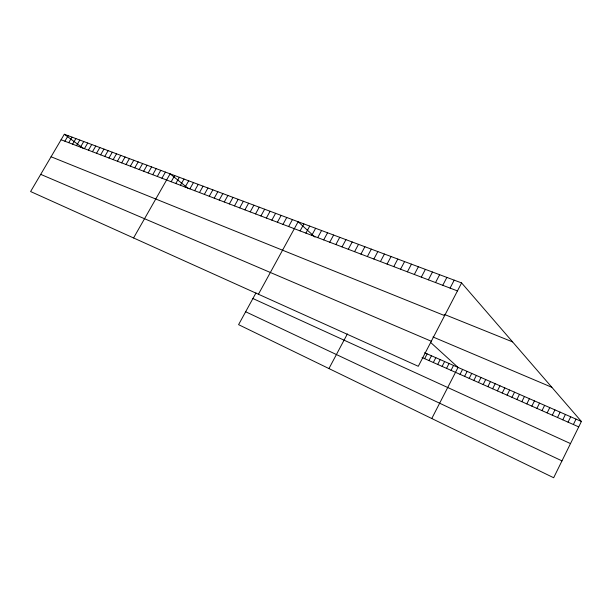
<?xml version="1.0" encoding="UTF-8"?>
<svg xmlns="http://www.w3.org/2000/svg" width="612" height="612" viewBox="0 0 612 612"><rect width="100%" height="100%" fill="white"/><g stroke="black" fill="none" stroke-linecap="round" stroke-linejoin="round"><path stroke-width="0.92" d="M461.609 282.928L418.287 366.297L30.6 191.541L64.321 134.257L461.609 282.928L581.4 421.469L553.661 477.743L238.581 324.658L255.977 292.926M568.043 422.15L570.705 416.787M573.368 424.506L576.03 419.121M557.517 417.491L560.156 412.167M562.765 419.809L565.412 414.469M542.003 410.621L544.626 405.358M547.136 412.893L549.767 407.607M552.307 415.181L554.946 409.879M531.843 406.123L534.46 400.898M536.908 408.365L539.524 403.124M521.829 401.686L524.438 396.507M526.817 403.897L529.426 398.695M507.073 395.153L509.658 390.035M511.953 397.318L514.547 392.177M516.88 399.498L519.473 394.335M497.403 390.877L499.981 385.79M502.223 393.011L504.801 387.909M483.151 384.565L485.714 379.539M487.871 386.654L490.434 381.613M492.622 388.758L495.192 383.693M469.19 378.384L471.737 373.412M473.818 380.435L476.366 375.439M478.469 382.492L481.024 377.482M460.04 374.337L462.573 369.403M464.6 376.349L467.14 371.4M446.546 368.363L449.063 363.482M451.013 370.337L453.538 365.44M431.774 418.524L458.044 367.414L430.557 342.376M433.327 362.503L435.821 357.676M437.702 364.446L440.212 359.596M442.109 366.397L444.626 361.531M424.651 358.663L427.138 353.874M428.974 360.575L431.468 355.763M442.759 285.314L446.882 277.42M450.072 288.099L454.203 280.158M435.537 282.56L439.638 274.712M421.308 277.137L425.394 269.379M428.385 279.829L432.477 272.026M407.393 271.827L411.448 264.155M414.316 274.467L418.378 266.755M393.768 266.633L397.792 259.052M400.546 269.211L404.586 261.592M380.427 261.546L384.428 254.049M328.95 368.562L347.394 333.9M387.067 264.07L391.076 256.535M367.368 256.558L371.331 249.145M373.863 259.037L377.841 251.586M354.57 251.677L358.51 244.349M360.935 254.11L364.89 246.735M348.266 249.275L352.198 241.985M329.746 242.214L333.632 235.039M335.858 244.548L339.759 237.334M342.032 246.904L345.948 239.644M317.704 237.624L321.568 230.525M323.694 239.904L327.573 232.767M305.901 233.118L309.733 226.096M311.776 235.36L315.624 228.299M258.432 294.242L298.136 221.751L314.973 237.096M300.087 230.908L303.904 223.916M282.974 224.382L286.76 217.497M288.627 226.532L292.421 219.616M271.843 220.136L275.599 213.32M277.381 222.248L281.153 215.401M255.533 213.917L259.251 207.2M260.919 215.967L264.652 209.22M266.35 218.04L270.099 211.262M244.915 209.862L248.61 203.222M250.201 211.882L253.903 205.204M234.488 205.892L238.16 199.313M239.675 207.866L243.362 201.256M219.211 200.063L222.852 193.583M224.26 201.991L227.909 195.473M229.355 203.926L233.011 197.385M209.258 196.268L212.869 189.842M214.215 198.158L217.834 191.701M194.662 190.699L198.234 184.373M199.481 192.535L203.069 186.178M204.347 194.394L207.95 188.006M180.448 185.275L183.99 179.041M185.138 187.073L188.695 180.8M189.881 188.879L193.446 182.575M171.176 181.741L174.695 175.56M175.789 183.501L179.324 177.289M157.299 176.455L160.788 170.35M161.928 178.214L165.424 172.094M133.569 237.953L170.113 173.846L188.374 188.55M143.652 171.245L147.102 165.232M148.158 172.966L151.623 166.923M152.709 174.703L156.182 168.629M130.356 166.181L133.776 160.245M134.747 167.856L138.182 161.897M139.176 169.539L142.619 163.557M117.405 161.239L120.786 155.387M121.681 162.869L125.078 156.993M126.003 164.513L129.407 158.615M104.774 156.42L108.125 150.651M108.951 158.011L112.31 152.212M113.159 159.617L116.532 153.796M92.466 151.73L95.786 146.031M96.535 153.275L99.863 147.553M100.636 154.844L103.979 149.099M80.455 147.148L83.745 141.525M84.425 148.662L87.723 143.009M88.426 150.185L91.739 144.516M68.735 142.68L71.994 137.126M72.606 144.157L75.88 138.58M76.515 145.648L79.797 140.049M64.895 141.211L68.146 135.688M61.085 139.758L457.455 290.914M444.213 314.354L512.596 341.901M51.071 156.764L444.626 315.616M432.982 336.967L551.856 387.304M40.713 174.366L431.307 341.244M424.56 352.742L581.4 421.469M422.073 357.523L578.73 426.885M252.901 298.526L570.499 443.585M245.649 311.76L561.977 460.882M64.321 134.257L83.484 148.525"/></g></svg>
